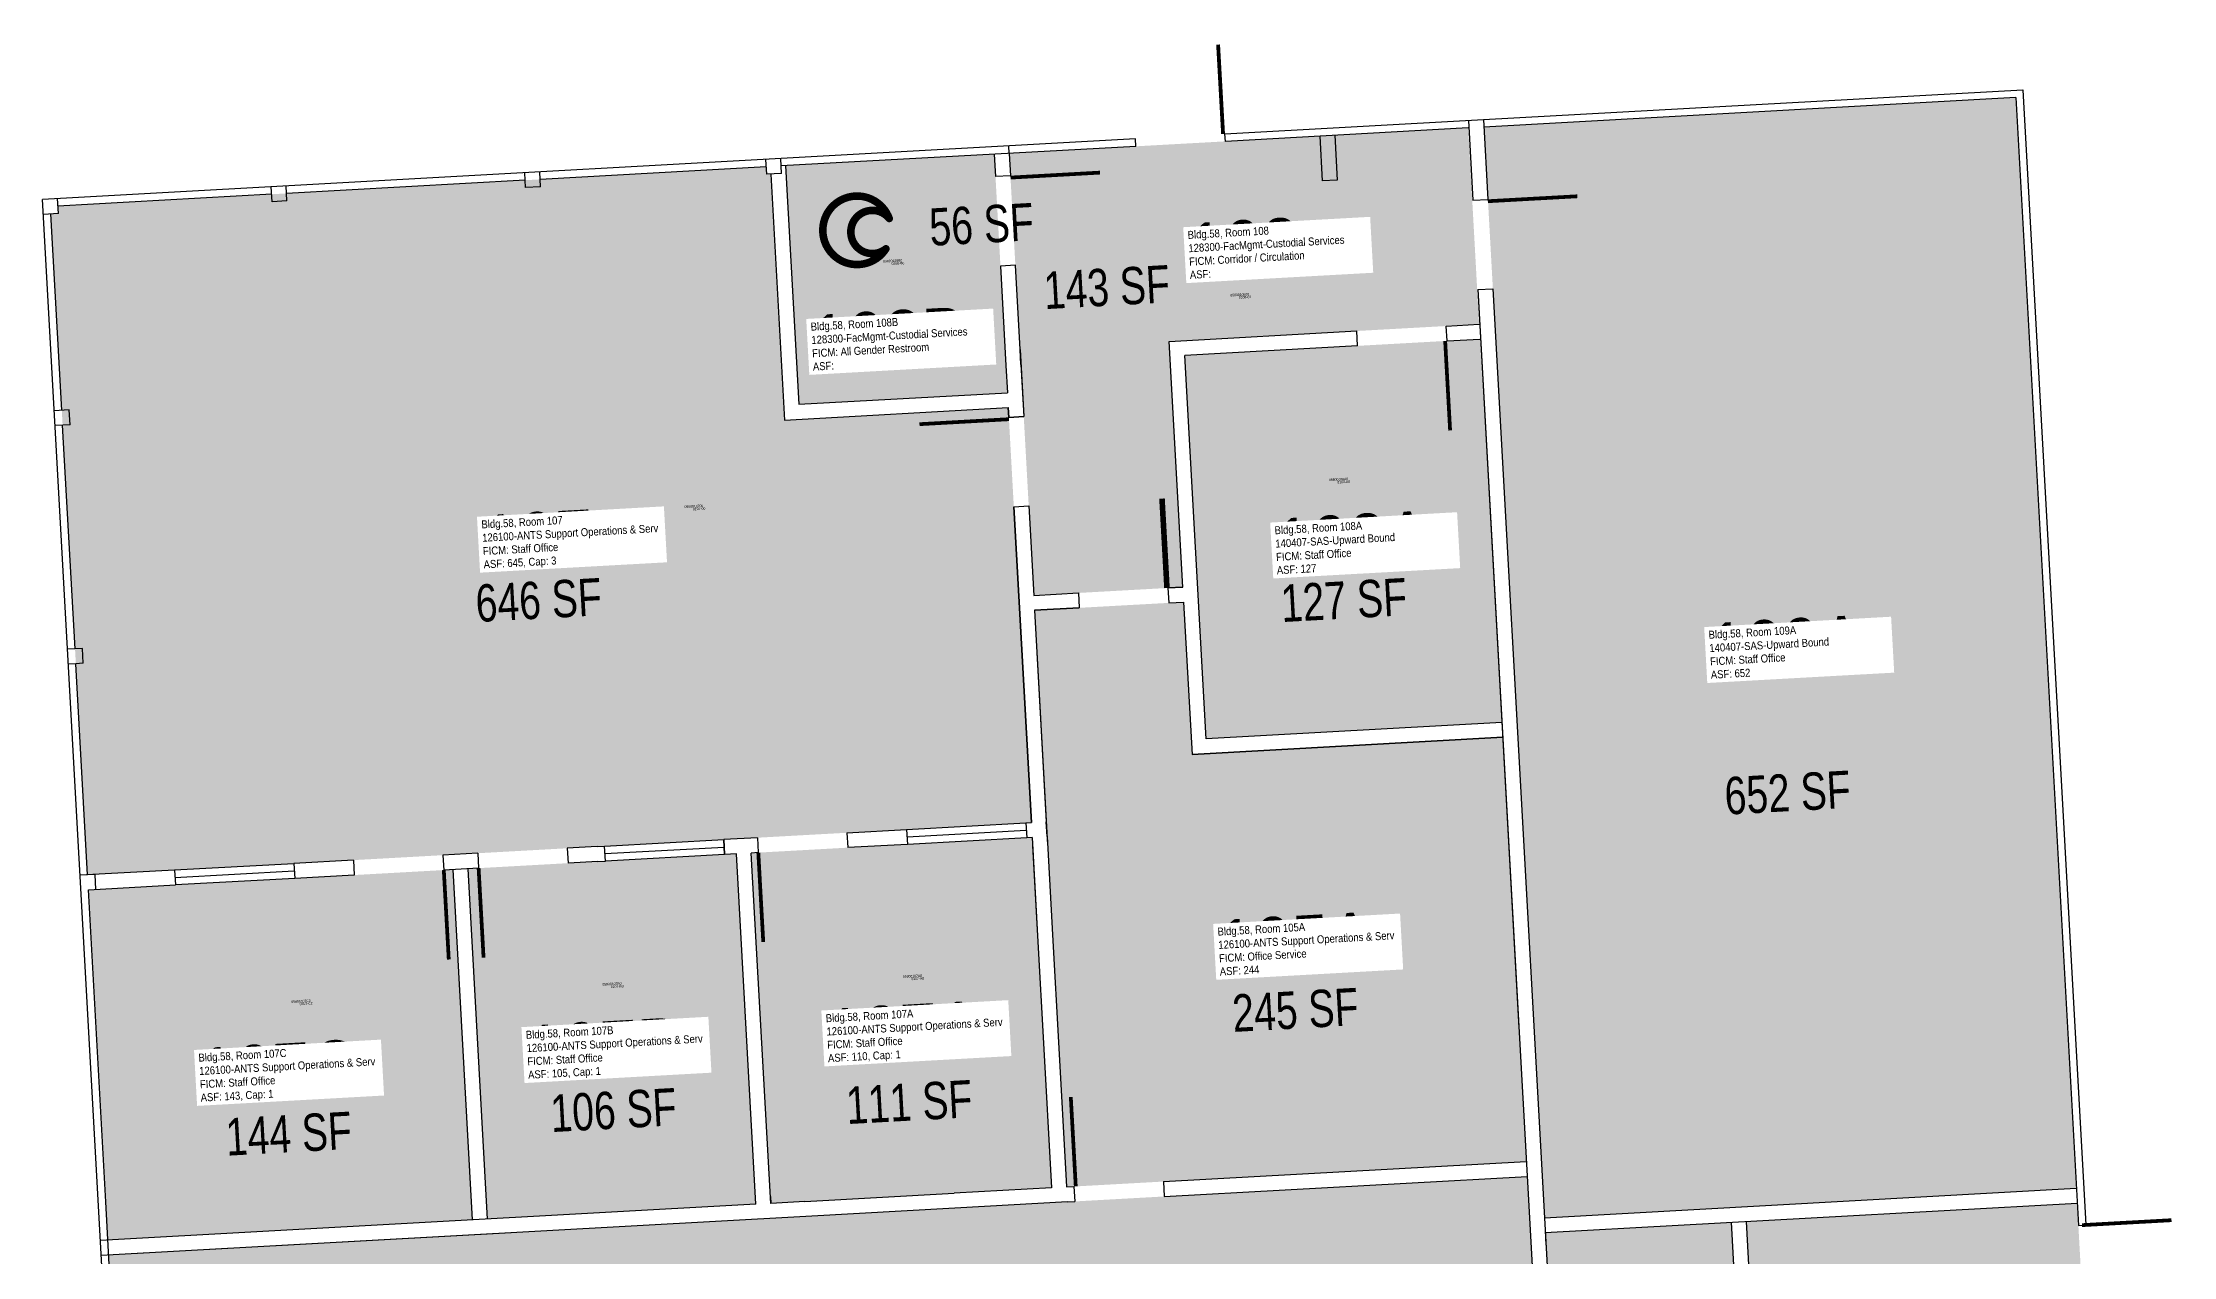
# Model space of a CAD drawing. Header units: inches. Extents: x 69211331 to 69212233, y 27686755 to 27688682.
# Drawn here: x 69211338 to 69212194, y 27688194 to 27688682 of the extents above; entities that cross this region are included whole.
import ezdxf
from ezdxf.enums import TextEntityAlignment as Align

# ---------------------------------------------------------------- set-up
doc = ezdxf.new("R2010")
doc.units = ezdxf.units.IN
doc.header["$LTSCALE"] = 100
doc.header["$MEASUREMENT"] = 0
doc.layers.get('0').update_dxf_attribs({"linetype": 'CONTINUOUS'})
for name, color, linetype in [('A-DOOR', 2, 'CONTINUOUS'), ('A-GLAZ', 1, 'CONTINUOUS'), ('A-IDEN-ICON', 4, 'CONTINUOUS'), ('A-IDEN-RNUM', 7, 'CONTINUOUS'), ('A-IDEN-SNUM', 4, 'CONTINUOUS'), ('A-IDEN-VNUM', 4, 'CONTINUOUS'), ('A-WALL', 5, 'CONTINUOUS'), ('AREA-TEXT', 3, 'CONTINUOUS'), ('Rooms-Category-Color', 7, 'CONTINUOUS'), ('Rooms-College-Color', 7, 'CONTINUOUS'), ('Rooms-Department-Color', 7, 'CONTINUOUS'), ('Rooms-Division-Color', 7, 'CONTINUOUS'), ('Rooms-Information', 7, 'CONTINUOUS')]:
    doc.layers.add(name, color=color, linetype=linetype)
doc.styles.add('CP_AREA', font='arial.ttf', dxfattribs={"height": 15})
doc.styles.add('CP_ROOMSNUMBER', font='arial.ttf', dxfattribs={"height": 1})
doc.styles.add('CP_ROOMVNUMBER', font='arial.ttf', dxfattribs={"width": 0.85, "height": 0.075})

# ---------------------------------------------------------------- blocks, each defined once
blk = doc.blocks.new('CPBATH')
at = {"const_width": 0.0127}
for points in [[(0.0571, 0.0168, 0.861492), (-0.0551, 0, 1)], [(0.0571, 0.0168, 0.729002), (-0.0084, -0.0042, 1)], [(-0.0551, 0, 0.726902), (0.0487, -0.0337, 1)], [(-0.0084, -0.0042, 0.609468), (0.0487, -0.0337, 1)]]:
    blk.add_lwpolyline(points, format="xyb", dxfattribs=at)
at = {"const_width": 0.00637}
for points in [[(0.0544, 0.0152, 1), (0.0599, 0.0184, 1)], [(0.0459, -0.0353, 1), (0.0515, -0.0321, 1)]]:
    blk.add_lwpolyline(points, format="xyb", close=True, dxfattribs=at)

msp = doc.modelspace()

# ---------------------------------------------------------------- hatches: boundary and pattern name
at = {"layer": 'Rooms-Category-Color', "true_color": 0xfa9ba3}
for points in [[(69211916.68, 27688648.17), (69212130.4, 27688660.03), (69212154.72, 27688221.7), (69211941.04, 27688209.85), (69211916.72, 27688648.18)], [(69211635.8, 27688530.44), (69211630.31, 27688629.28), (69211628.58, 27688629.19), (69211628.41, 27688632.18), (69211343.85, 27688616.4), (69211344.02, 27688613.4), (69211341.02, 27688613.24), (69211355.75, 27688347.64), (69211734.91, 27688368.68), (69211725.66, 27688535.42)], [(69211805.15, 27688402.33), (69211923.94, 27688408.92), (69211915.13, 27688562.97), (69211796.6, 27688556.39)], [(69211736.19, 27688453.96), (69211796.09, 27688457.28), (69211799.49, 27688396.01), (69211924.27, 27688402.93), (69211933.73, 27688232.48), (69211749.04, 27688222.24)], [(69211616.42, 27688356.1), (69211508.59, 27688350.11), (69211516.4, 27688209.33), (69211624.23, 27688215.31)], [(69211735.24, 27688362.69), (69211622.41, 27688356.43), (69211630.22, 27688215.64), (69211743.05, 27688221.9)], [(69211510.41, 27688209), (69211502.6, 27688349.78), (69211356.09, 27688341.65), (69211363.9, 27688200.87)], [(69211490.53, 27688201.89), (69211570.11, 27688206.3), (69211688.09, 27688212.84), (69211934.06, 27688226.49), (69211938.45, 27688147.33), (69211816.52, 27688140.56), (69211819.04, 27688095.03), (69211664.69, 27688086.47), (69211667.37, 27688038.32), (69211373.82, 27688022.03), (69211364.23, 27688194.88), (69211428.04, 27688198.42), (69211436.94, 27688198.91), (69211466.97, 27688200.58)], [(69212022.09, 27688208.34), (69212155.05, 27688215.71), (69212161.7, 27688095.9), (69212028.73, 27688088.52)]]:
    msp.add_hatch(color=241, dxfattribs=at).paths.add_polyline_path(points)
at = {"layer": 'Rooms-Category-Color', "true_color": 0xadadad}
for points in [[(69211914.8, 27688568.94), (69211910.42, 27688647.83), (69211726, 27688637.6), (69211735.85, 27688459.95), (69211795.76, 27688463.27), (69211790.28, 27688562.03)], [(69211636.14, 27688632.61), (69211720.01, 27688637.26), (69211725.33, 27688541.41), (69211641.45, 27688536.76)], [(69211941.37, 27688203.86), (69212016.1, 27688208.01), (69212021.49, 27688110.87), (69211946.76, 27688106.73)]]:
    msp.add_hatch(color=253, dxfattribs=at).paths.add_polyline_path(points)
at = {"layer": 'Rooms-College-Color', "true_color": 0xffe090}
for points in [[(69211916.68, 27688648.17), (69212130.4, 27688660.03), (69212154.72, 27688221.7), (69211941.04, 27688209.85), (69211916.72, 27688648.18)], [(69211805.15, 27688402.33), (69211923.94, 27688408.92), (69211915.13, 27688562.97), (69211796.6, 27688556.39)]]:
    msp.add_hatch(color=41, dxfattribs=at).paths.add_polyline_path(points)
at = {"layer": 'Rooms-College-Color', "true_color": 0xadadad}
for points in [[(69211914.8, 27688568.94), (69211910.42, 27688647.83), (69211726, 27688637.6), (69211735.85, 27688459.95), (69211795.76, 27688463.27), (69211790.28, 27688562.03)], [(69211636.14, 27688632.61), (69211720.01, 27688637.26), (69211725.33, 27688541.41), (69211641.45, 27688536.76)]]:
    msp.add_hatch(color=253, dxfattribs=at).paths.add_polyline_path(points)
at = {"layer": 'Rooms-College-Color', "true_color": 0x80bc67}
for points in [[(69211635.8, 27688530.44), (69211630.31, 27688629.28), (69211628.58, 27688629.19), (69211628.41, 27688632.18), (69211343.85, 27688616.4), (69211344.02, 27688613.4), (69211341.02, 27688613.24), (69211355.75, 27688347.64), (69211734.91, 27688368.68), (69211725.66, 27688535.42)], [(69211736.19, 27688453.96), (69211796.09, 27688457.28), (69211799.49, 27688396.01), (69211924.27, 27688402.93), (69211933.73, 27688232.48), (69211749.04, 27688222.24)], [(69211616.42, 27688356.1), (69211508.59, 27688350.11), (69211516.4, 27688209.33), (69211624.23, 27688215.31)], [(69211735.24, 27688362.69), (69211622.41, 27688356.43), (69211630.22, 27688215.64), (69211743.05, 27688221.9)], [(69211510.41, 27688209), (69211502.6, 27688349.78), (69211356.09, 27688341.65), (69211363.9, 27688200.87)], [(69211490.53, 27688201.89), (69211570.11, 27688206.3), (69211688.09, 27688212.84), (69211934.06, 27688226.49), (69211938.45, 27688147.33), (69211816.52, 27688140.56), (69211819.04, 27688095.03), (69211664.69, 27688086.47), (69211667.37, 27688038.32), (69211373.82, 27688022.03), (69211364.23, 27688194.88), (69211428.04, 27688198.42), (69211436.94, 27688198.91), (69211466.97, 27688200.58)], [(69212022.09, 27688208.34), (69212155.05, 27688215.71), (69212161.7, 27688095.9), (69212028.73, 27688088.52)], [(69211941.37, 27688203.86), (69212016.1, 27688208.01), (69212021.49, 27688110.87), (69211946.76, 27688106.73)]]:
    msp.add_hatch(color=83, dxfattribs=at).paths.add_polyline_path(points)
at = {"layer": 'Rooms-Department-Color', "true_color": 0x604aed}
for points in [[(69211916.68, 27688648.17), (69212130.4, 27688660.03), (69212154.72, 27688221.7), (69211941.04, 27688209.85), (69211916.72, 27688648.18)], [(69211805.15, 27688402.33), (69211923.94, 27688408.92), (69211915.13, 27688562.97), (69211796.6, 27688556.39)]]:
    msp.add_hatch(color=173, dxfattribs=at).paths.add_polyline_path(points)
at = {"layer": 'Rooms-Department-Color', "true_color": 0xacacac}
for points in [[(69211914.8, 27688568.94), (69211910.42, 27688647.83), (69211726, 27688637.6), (69211735.85, 27688459.95), (69211795.76, 27688463.27), (69211790.28, 27688562.03)], [(69211636.14, 27688632.61), (69211720.01, 27688637.26), (69211725.33, 27688541.41), (69211641.45, 27688536.76)], [(69211941.37, 27688203.86), (69212016.1, 27688208.01), (69212021.49, 27688110.87), (69211946.76, 27688106.73)]]:
    msp.add_hatch(color=253, dxfattribs=at).paths.add_polyline_path(points)
at = {"layer": 'Rooms-Department-Color', "true_color": 0x80bc67}
for points in [[(69211635.8, 27688530.44), (69211630.31, 27688629.28), (69211628.58, 27688629.19), (69211628.41, 27688632.18), (69211343.85, 27688616.4), (69211344.02, 27688613.4), (69211341.02, 27688613.24), (69211355.75, 27688347.64), (69211734.91, 27688368.68), (69211725.66, 27688535.42)], [(69211736.19, 27688453.96), (69211796.09, 27688457.28), (69211799.49, 27688396.01), (69211924.27, 27688402.93), (69211933.73, 27688232.48), (69211749.04, 27688222.24)], [(69211616.42, 27688356.1), (69211508.59, 27688350.11), (69211516.4, 27688209.33), (69211624.23, 27688215.31)], [(69211735.24, 27688362.69), (69211622.41, 27688356.43), (69211630.22, 27688215.64), (69211743.05, 27688221.9)], [(69211510.41, 27688209), (69211502.6, 27688349.78), (69211356.09, 27688341.65), (69211363.9, 27688200.87)], [(69211490.53, 27688201.89), (69211570.11, 27688206.3), (69211688.09, 27688212.84), (69211934.06, 27688226.49), (69211938.45, 27688147.33), (69211816.52, 27688140.56), (69211819.04, 27688095.03), (69211664.69, 27688086.47), (69211667.37, 27688038.32), (69211373.82, 27688022.03), (69211364.23, 27688194.88), (69211428.04, 27688198.42), (69211436.94, 27688198.91), (69211466.97, 27688200.58)], [(69212022.09, 27688208.34), (69212155.05, 27688215.71), (69212161.7, 27688095.9), (69212028.73, 27688088.52)]]:
    msp.add_hatch(color=83, dxfattribs=at).paths.add_polyline_path(points)
at = {"layer": 'Rooms-Division-Color', "true_color": 0x604aed}
for points in [[(69211916.68, 27688648.17), (69212130.4, 27688660.03), (69212154.72, 27688221.7), (69211941.04, 27688209.85), (69211916.72, 27688648.18)], [(69211805.15, 27688402.33), (69211923.94, 27688408.92), (69211915.13, 27688562.97), (69211796.6, 27688556.39)]]:
    msp.add_hatch(color=173, dxfattribs=at).paths.add_polyline_path(points)
at = {"layer": 'Rooms-Division-Color', "true_color": 0xadadad}
for points in [[(69211914.8, 27688568.94), (69211910.42, 27688647.83), (69211726, 27688637.6), (69211735.85, 27688459.95), (69211795.76, 27688463.27), (69211790.28, 27688562.03)], [(69211636.14, 27688632.61), (69211720.01, 27688637.26), (69211725.33, 27688541.41), (69211641.45, 27688536.76)], [(69211941.37, 27688203.86), (69212016.1, 27688208.01), (69212021.49, 27688110.87), (69211946.76, 27688106.73)]]:
    msp.add_hatch(color=253, dxfattribs=at).paths.add_polyline_path(points)
at = {"layer": 'Rooms-Division-Color', "true_color": 0x80bc67}
for points in [[(69211635.8, 27688530.44), (69211630.31, 27688629.28), (69211628.58, 27688629.19), (69211628.41, 27688632.18), (69211343.85, 27688616.4), (69211344.02, 27688613.4), (69211341.02, 27688613.24), (69211355.75, 27688347.64), (69211734.91, 27688368.68), (69211725.66, 27688535.42)], [(69211736.19, 27688453.96), (69211796.09, 27688457.28), (69211799.49, 27688396.01), (69211924.27, 27688402.93), (69211933.73, 27688232.48), (69211749.04, 27688222.24)], [(69211616.42, 27688356.1), (69211508.59, 27688350.11), (69211516.4, 27688209.33), (69211624.23, 27688215.31)], [(69211735.24, 27688362.69), (69211622.41, 27688356.43), (69211630.22, 27688215.64), (69211743.05, 27688221.9)], [(69211510.41, 27688209), (69211502.6, 27688349.78), (69211356.09, 27688341.65), (69211363.9, 27688200.87)], [(69211490.53, 27688201.89), (69211570.11, 27688206.3), (69211688.09, 27688212.84), (69211934.06, 27688226.49), (69211938.45, 27688147.33), (69211816.52, 27688140.56), (69211819.04, 27688095.03), (69211664.69, 27688086.47), (69211667.37, 27688038.32), (69211373.82, 27688022.03), (69211364.23, 27688194.88), (69211428.04, 27688198.42), (69211436.94, 27688198.91), (69211466.97, 27688200.58)], [(69212022.09, 27688208.34), (69212155.05, 27688215.71), (69212161.7, 27688095.9), (69212028.73, 27688088.52)]]:
    msp.add_hatch(color=83, dxfattribs=at).paths.add_polyline_path(points)

# ---------------------------------------------------------------- linework, layer by layer
at = {"layer": 'A-DOOR'}
for points in [[(69211811.92, 27688645.37, 1.5, 1.5, 0), (69211809.93, 27688681.31, 0, 0, 0), (69211810.68, 27688681.35, 0, 0, 0.414214), (69211776.72, 27688643.42, 0, 0, 0.414214)], [(69211811.95, 27688645.37, 1.5, 1.5, 0), (69211809.96, 27688681.32, 0, 0, 0), (69211810.7, 27688681.36, 0, 0, 0.414214), (69211776.75, 27688643.42, 0, 0, 0.414214)], [(69211726.54, 27688627.86, 1.5, 1.5, 0), (69211762.48, 27688629.86, 0, 0, 0), (69211762.44, 27688630.6, 0, 0, -0.414214), (69211728.49, 27688592.67, 0, 0, -0.414214)], [(69211918.3, 27688618.36, 1.5, 1.5, 0), (69211954.25, 27688620.35, 0, 0, 0), (69211954.21, 27688621.1, 0, 0, -0.414214), (69211920.26, 27688583.16, 0, 0, -0.414214)], [(69211918.33, 27688618.36, 1.5, 1.5, 0), (69211954.28, 27688620.35, 0, 0, 0), (69211954.24, 27688621.1, 0, 0, -0.414214), (69211920.29, 27688583.16, 0, 0, -0.414214)], [(69211901.16, 27688562.19, 1.5, 1.5, 0), (69211903.15, 27688526.24, 0, 0, 0), (69211903.9, 27688526.29, 0, 0, -0.414214), (69211865.96, 27688560.24, 0, 0, -0.414214)], [(69211725.92, 27688530.76, 1.5, 1.5, 0), (69211689.97, 27688528.76, 0, 0, 0), (69211689.93, 27688529.51, 0, 0, 0.414214), (69211727.87, 27688495.56, 0, 0, 0.414214)], [(69211789.02, 27688462.9, 1.5, 1.5, 0), (69211787.03, 27688498.84, 0, 0, 0), (69211787.78, 27688498.89, 0, 0, 0.414214), (69211753.83, 27688460.95, 0, 0, 0.414214)], [(69211789.77, 27688462.94, 1.5, 1.5, 0), (69211787.78, 27688498.89, 0, 0, 0), (69211788.53, 27688498.93, 0, 0, 0.414214), (69211754.57, 27688460.99, 0, 0, 0.414214)], [(69211625.22, 27688356.58, 1.5, 1.5, 0), (69211627.21, 27688320.64, 0, 0, 0), (69211626.46, 27688320.6, 0, 0, 0.414214), (69211660.41, 27688358.54, 0, 0, 0.414214)], [(69211498.87, 27688349.57, 1.5, 1.5, 0), (69211500.86, 27688313.63, 0, 0, 0), (69211501.61, 27688313.67, 0, 0, -0.414214), (69211463.67, 27688347.62, 0, 0, -0.414214)], [(69211512.85, 27688350.35, 1.5, 1.5, 0), (69211514.84, 27688314.4, 0, 0, 0), (69211514.09, 27688314.36, 0, 0, 0.414214), (69211548.04, 27688352.3, 0, 0, 0.414214)], [(69211752.76, 27688222.44, 1.5, 1.5, 0), (69211750.76, 27688258.39, 0, 0, 0), (69211750.02, 27688258.34, 0, 0, -0.414214), (69211787.95, 27688224.39, 0, 0, -0.414214)], [(69212157.01, 27688206.88, 1.5, 1.5, 0), (69212192.96, 27688208.87, 0, 0, 0), (69212192.92, 27688209.62, 0, 0, -0.414214), (69212158.97, 27688171.68, 0, 0, -0.414214)]]:
    msp.add_lwpolyline(points, format="xyseb", dxfattribs=at)
at = {"layer": 'A-GLAZ'}
for p, q in [((69211684.79, 27688365.93), (69211732.72, 27688368.59)), ((69211684.96, 27688362.92), (69211732.89, 27688365.58)), ((69211563.43, 27688359.2), (69211611.36, 27688361.85)), ((69211563.6, 27688356.18), (69211611.53, 27688358.84)), ((69211611.69, 27688355.83), (69211563.77, 27688353.17)), ((69211733.05, 27688362.57), (69211685.13, 27688359.91)), ((69211390.7, 27688349.61), (69211438.62, 27688352.27)), ((69211390.87, 27688346.6), (69211438.79, 27688349.26)), ((69211438.96, 27688346.25), (69211391.03, 27688343.59))]:
    msp.add_line(p, q, dxfattribs=at)
at = {"layer": 'A-WALL'}
for p, q in [((69211916.51, 27688651.17), (69212133.22, 27688663.19)), ((69212130.4, 27688660.03), (69211916.68, 27688648.17)), ((69212130.4, 27688660.03), (69212155.54, 27688206.8)), ((69212133.22, 27688663.19), (69212158.53, 27688206.96)), ((69211812.7, 27688645.41), (69211916.51, 27688651.17)), ((69211910.42, 27688647.83), (69211812.86, 27688642.42)), ((69211910.52, 27688650.84), (69211912.3, 27688618.77)), ((69211910.52, 27688650.84), (69211912.3, 27688618.77)), ((69211916.51, 27688651.17), (69211918.29, 27688619.11)), ((69211916.51, 27688651.17), (69211918.29, 27688619.11)), ((69211776.75, 27688643.42), (69211337.69, 27688619.06)), ((69211776.92, 27688640.42), (69211634.4, 27688632.52)), ((69211726, 27688637.6), (69211725.87, 27688640.59)), ((69211776.92, 27688640.42), (69211776.75, 27688643.42)), ((69211812.86, 27688642.42), (69211812.7, 27688645.41)), ((69211812.86, 27688642.42), (69211812.7, 27688645.41)), ((69211850.78, 27688644.52), (69211851.78, 27688626.55)), ((69211856.77, 27688644.85), (69211857.77, 27688626.88)), ((69211531.73, 27688623.81), (69211531.39, 27688629.81)), ((69211537.72, 27688624.15), (69211537.39, 27688630.14)), ((69211628.41, 27688632.18), (69211537.55, 27688627.14)), ((69211628.58, 27688629.19), (69211628.25, 27688635.18)), ((69211634.57, 27688629.52), (69211628.58, 27688629.19)), ((69211634.57, 27688629.52), (69211634.24, 27688635.51)), ((69211636.14, 27688632.61), (69211641.45, 27688536.76)), ((69211720.01, 27688637.26), (69211720.26, 27688632.73)), ((69211720.26, 27688632.73), (69211720.51, 27688628.28)), ((69211726, 27688637.6), (69211726.5, 27688628.61)), ((69211429.72, 27688621.16), (69211343.85, 27688616.4)), ((69211429.88, 27688618.17), (69211429.55, 27688624.16)), ((69211435.87, 27688618.5), (69211435.54, 27688624.49)), ((69211531.56, 27688626.81), (69211435.71, 27688621.49)), ((69211537.72, 27688624.15), (69211531.73, 27688623.81)), ((69211630.31, 27688629.28), (69211635.8, 27688530.44)), ((69211726.5, 27688628.61), (69211720.51, 27688628.28)), ((69211857.77, 27688626.88), (69211851.78, 27688626.55)), ((69211368.64, 27688061.13), (69211337.69, 27688619.06)), ((69211344.02, 27688613.4), (69211338.02, 27688613.07)), ((69211344.02, 27688613.4), (69211338.02, 27688613.07)), ((69211345.4, 27688534.36), (69211341.02, 27688613.24)), ((69211344.02, 27688613.4), (69211343.68, 27688619.39)), ((69211344.02, 27688613.4), (69211343.68, 27688619.39)), ((69211435.87, 27688618.5), (69211429.88, 27688618.17)), ((69211912.3, 27688618.77), (69211918.29, 27688619.11)), ((69211912.3, 27688618.77), (69211918.29, 27688619.11)), ((69211728.49, 27688592.67), (69211722.5, 27688592.33)), ((69211722.5, 27688592.33), (69211724.72, 27688552.4)), ((69211730.37, 27688558.71), (69211728.49, 27688592.67)), ((69211914.29, 27688582.83), (69211920.29, 27688583.16)), ((69211914.29, 27688582.83), (69211920.29, 27688583.16)), ((69211914.29, 27688582.83), (69211969.75, 27687583.19)), ((69211914.29, 27688582.83), (69211930.75, 27688286.11)), ((69211920.33, 27688583.16), (69211975.78, 27687583.53)), ((69211790.28, 27688562.03), (69211865.63, 27688566.21)), ((69211795.76, 27688463.27), (69211790.28, 27688562.03)), ((69211865.96, 27688560.24), (69211865.63, 27688566.21)), ((69211901.57, 27688568.2), (69211914.8, 27688568.94)), ((69211901.91, 27688562.24), (69211901.57, 27688568.2)), ((69211901.91, 27688562.24), (69211915.13, 27688562.97)), ((69211724.72, 27688552.4), (69211725.33, 27688541.41)), ((69211730.71, 27688552.73), (69211730.37, 27688558.71)), ((69211730.37, 27688558.71), (69211731.87, 27688531.84)), ((69211730.71, 27688552.73), (69211731.87, 27688531.84)), ((69211865.96, 27688560.24), (69211796.6, 27688556.39)), ((69211805.15, 27688402.33), (69211796.6, 27688556.39)), ((69211635.8, 27688530.44), (69211725.66, 27688535.42)), ((69211641.45, 27688536.76), (69211725.33, 27688541.41)), ((69211725.66, 27688535.42), (69211725.87, 27688531.51)), ((69211725.87, 27688531.51), (69211725.66, 27688535.42)), ((69211348.39, 27688534.52), (69211342.4, 27688534.19)), ((69211348.72, 27688528.53), (69211342.73, 27688528.2)), ((69211350.71, 27688438.5), (69211345.73, 27688528.37)), ((69211348.72, 27688528.53), (69211348.39, 27688534.52)), ((69211725.87, 27688531.51), (69211731.87, 27688531.84)), ((69211731.87, 27688531.84), (69211725.87, 27688531.51)), ((69211727.87, 27688495.56), (69211733.86, 27688495.9)), ((69211727.87, 27688495.56), (69211733.86, 27688495.9)), ((69211727.87, 27688495.56), (69211734.91, 27688368.68)), ((69211734.91, 27688368.68), (69211727.87, 27688495.56)), ((69211733.86, 27688495.9), (69211735.85, 27688459.95)), ((69211733.86, 27688495.9), (69211735.85, 27688459.95)), ((69211735.85, 27688459.95), (69211753.83, 27688460.95)), ((69211735.85, 27688459.95), (69211753.83, 27688460.95)), ((69211753.83, 27688460.95), (69211754.16, 27688454.96)), ((69211753.83, 27688460.95), (69211754.16, 27688454.96)), ((69211789.77, 27688462.94), (69211795.76, 27688463.27)), ((69211795.76, 27688463.27), (69211789.77, 27688462.94)), ((69211789.77, 27688462.94), (69211790.1, 27688456.95)), ((69211789.77, 27688462.94), (69211790.1, 27688456.95)), ((69211736.19, 27688453.96), (69211754.16, 27688454.96)), ((69211754.16, 27688454.96), (69211736.19, 27688453.96)), ((69211736.19, 27688453.96), (69211740.9, 27688369.01)), ((69211736.19, 27688453.96), (69211741.41, 27688359.74)), ((69211790.1, 27688456.95), (69211796.09, 27688457.28)), ((69211790.1, 27688456.95), (69211796.09, 27688457.28)), ((69211796.09, 27688457.28), (69211799.49, 27688396.01)), ((69211353.71, 27688438.67), (69211347.72, 27688438.34)), ((69211354.04, 27688432.68), (69211351.05, 27688432.51)), ((69211354.04, 27688432.68), (69211353.71, 27688438.67)), ((69211351.05, 27688432.51), (69211348.05, 27688432.35)), ((69211355.75, 27688347.64), (69211351.05, 27688432.51)), ((69211923.94, 27688408.92), (69211805.15, 27688402.33)), ((69211924.27, 27688402.93), (69211799.49, 27688396.01)), ((69211799.49, 27688396.01), (69211924.27, 27688402.93)), ((69211799.49, 27688396.01), (69211924.27, 27688402.93)), ((69211660.83, 27688364.57), (69211684.79, 27688365.9)), ((69211660.83, 27688364.57), (69211661.16, 27688358.58)), ((69211660.83, 27688364.57), (69211661.16, 27688358.58)), ((69211684.79, 27688365.9), (69211685.13, 27688359.91)), ((69211684.79, 27688365.9), (69211685.13, 27688359.91)), ((69211732.72, 27688368.56), (69211734.91, 27688368.68)), ((69211732.72, 27688368.56), (69211733.05, 27688362.57)), ((69211732.72, 27688368.56), (69211733.05, 27688362.57)), ((69211741.23, 27688363.02), (69211740.9, 27688369.01)), ((69211512.51, 27688356.34), (69211498.53, 27688355.56)), ((69211498.53, 27688355.56), (69211498.87, 27688349.57)), ((69211498.53, 27688355.56), (69211498.87, 27688349.57)), ((69211512.51, 27688356.34), (69211512.85, 27688350.35)), ((69211512.51, 27688356.34), (69211512.85, 27688350.35)), ((69211560.48, 27688359), (69211548.46, 27688358.33)), ((69211548.46, 27688358.33), (69211548.79, 27688352.34)), ((69211548.46, 27688358.33), (69211548.79, 27688352.34)), ((69211560.48, 27688359), (69211563.43, 27688359.16)), ((69211563.77, 27688353.17), (69211563.43, 27688359.16)), ((69211624.89, 27688362.57), (69211611.36, 27688361.82)), ((69211611.69, 27688355.83), (69211611.36, 27688361.82)), ((69211611.36, 27688361.82), (69211611.69, 27688355.83)), ((69211616.42, 27688356.1), (69211611.69, 27688355.83)), ((69211616.42, 27688356.1), (69211611.69, 27688355.83)), ((69211624.23, 27688215.31), (69211616.42, 27688356.1)), ((69211625.22, 27688356.58), (69211622.41, 27688356.43)), ((69211630.22, 27688215.64), (69211622.41, 27688356.43)), ((69211624.89, 27688362.57), (69211625.22, 27688356.58)), ((69211624.89, 27688362.57), (69211625.22, 27688356.58)), ((69211685.13, 27688359.91), (69211661.16, 27688358.58)), ((69211735.24, 27688362.69), (69211733.05, 27688362.57)), ((69211735.24, 27688362.69), (69211737.7, 27688318.37)), ((69211735.42, 27688359.41), (69211737.7, 27688318.37)), ((69211741.23, 27688363.02), (69211743.69, 27688318.7)), ((69211390.7, 27688349.58), (69211352.76, 27688347.48)), ((69211390.7, 27688349.58), (69211352.76, 27688347.48)), ((69211358.75, 27688347.81), (69211352.76, 27688347.48)), ((69211358.75, 27688347.81), (69211352.76, 27688347.48)), ((69211359.08, 27688341.82), (69211358.75, 27688347.81)), ((69211390.7, 27688349.58), (69211391.03, 27688343.59)), ((69211390.7, 27688349.58), (69211391.03, 27688343.59)), ((69211390.7, 27688349.58), (69211391.03, 27688343.59)), ((69211390.7, 27688349.58), (69211391.03, 27688343.59)), ((69211462.59, 27688353.57), (69211438.63, 27688352.24)), ((69211438.63, 27688352.24), (69211438.96, 27688346.25)), ((69211438.63, 27688352.24), (69211438.96, 27688346.25)), ((69211462.92, 27688347.58), (69211438.96, 27688346.25)), ((69211462.59, 27688353.57), (69211462.92, 27688347.58)), ((69211462.59, 27688353.57), (69211462.92, 27688347.58)), ((69211512.85, 27688350.35), (69211498.87, 27688349.57)), ((69211512.85, 27688350.35), (69211498.87, 27688349.57)), ((69211510.41, 27688209), (69211502.6, 27688349.78)), ((69211516.4, 27688209.33), (69211508.59, 27688350.11)), ((69211560.81, 27688353.01), (69211548.79, 27688352.34)), ((69211560.81, 27688353.01), (69211563.77, 27688353.17)), ((69211356.09, 27688341.65), (69211391.03, 27688343.59)), ((69211356.09, 27688341.65), (69211391.03, 27688343.59)), ((69211363.04, 27688216.23), (69211356.09, 27688341.65)), ((69211737.7, 27688318.37), (69211739.69, 27688282.42)), ((69211737.7, 27688318.37), (69211739.69, 27688282.42)), ((69211743.69, 27688318.7), (69211745.68, 27688282.76)), ((69211743.69, 27688318.7), (69211745.68, 27688282.76)), ((69211739.69, 27688282.42), (69211743.05, 27688221.9)), ((69211745.68, 27688282.76), (69211749.04, 27688222.24)), ((69211787.95, 27688224.39), (69211933.73, 27688232.48)), ((69211643.94, 27688216.4), (69211703.84, 27688219.73)), ((69211643.94, 27688216.4), (69211703.84, 27688219.73)), ((69211743.05, 27688221.9), (69211703.84, 27688219.73)), ((69211749.04, 27688222.24), (69211752.01, 27688222.4)), ((69211752.01, 27688222.4), (69211752.34, 27688216.41)), ((69211787.95, 27688224.39), (69211788.29, 27688218.4)), ((69211788.29, 27688218.4), (69211934.06, 27688226.49)), ((69211941.04, 27688209.85), (69212154.72, 27688221.7)), ((69211624.23, 27688215.31), (69211360.9, 27688200.7)), ((69211644.27, 27688210.41), (69211361.23, 27688194.71)), ((69211371.64, 27688061.3), (69211363.04, 27688216.23)), ((69211630.07, 27688218.35), (69211630.22, 27688215.64)), ((69211643.94, 27688216.4), (69211630.22, 27688215.64)), ((69211704.18, 27688213.74), (69211644.27, 27688210.41)), ((69211704.18, 27688213.74), (69211644.27, 27688210.41)), ((69211749.37, 27688216.24), (69211704.18, 27688213.74)), ((69211749.37, 27688216.24), (69211752.34, 27688216.41)), ((69211941.37, 27688203.86), (69212155.05, 27688215.71)), ((69211525.98, 27688203.85), (69211361.23, 27688194.71)), ((69211941.31, 27688204.86), (69211941.65, 27688198.87)), ((69212016.1, 27688208.01), (69212021.49, 27688110.87)), ((69212022.09, 27688208.34), (69212028.73, 27688088.52)), ((69212155.54, 27688206.8), (69212158.54, 27688206.96))]:
    msp.add_line(p, q, dxfattribs=at)

# ---------------------------------------------------------------- block references
at = {"layer": 'A-IDEN-ICON', "xscale": 240, "yscale": 240, "zscale": 240, "rotation": 3.18}
msp.add_blockref('CPBATH', (69211664.35, 27688606.65), dxfattribs=at)

# ---------------------------------------------------------------- texts
at = {"layer": 'A-IDEN-RNUM', "style": 'CP_ROOMSNUMBER', "width": 0.85}
for s, p in [('0108-B0', (69211681.31, 27688593.38)), ('0108-00', (69211820.74, 27688579.79)), ('0108-A0', (69211860.42, 27688505.58)), ('0107-00', (69211601.44, 27688494.77)), ('0109-A0', (69212040.64, 27688438.21)), ('0105-A0', (69211840.88, 27688325.95)), ('0107-A0', (69211689.25, 27688305.95)), ('0107-C0', (69211443.57, 27688295.88)), ('0107-B0', (69211568.53, 27688302.81))]:
    msp.add_text(s, height=1, rotation=3.17524, dxfattribs=at).set_placement(p, align=Align.MIDDLE)
at = {"layer": 'A-IDEN-SNUM', "style": 'CP_ROOMSNUMBER', "width": 0.85}
for s, p in [('05800108B0', (69211679.21, 27688594.39)), ('0580010800', (69211818.64, 27688580.8)), ('05800108A0', (69211858.32, 27688506.59)), ('0580010700', (69211599.34, 27688495.78)), ('05800109A0', (69212038.53, 27688439.22)), ('05800105A0', (69211838.78, 27688326.96)), ('05800107B0', (69211566.43, 27688303.82)), ('05800107A0', (69211687.15, 27688306.96)), ('05800107C0', (69211441.47, 27688296.88))]:
    msp.add_text(s, height=1, rotation=3.17524, dxfattribs=at).set_placement(p, align=Align.MIDDLE)
at = {"layer": 'A-IDEN-VNUM', "style": 'CP_ROOMVNUMBER', "width": 0.85}
for s, p in [('108', (69211820.33, 27688599.42)), ('108B', (69211677.77, 27688563.04)), ('107', (69211536.65, 27688482.14)), ('108A', (69211864.18, 27688481.21)), ('109A', (69212038.53, 27688439.22)), ('105A', (69211841.27, 27688319.94)), ('107A', (69211683.9, 27688284.21)), ('107B', (69211563.4, 27688277.52)), ('107C', (69211432.59, 27688268.53))]:
    msp.add_text(s, height=22.5, rotation=3.17524, dxfattribs=at).set_placement(p, align=Align.MIDDLE)
at = {"layer": 'AREA-TEXT', "style": 'CP_AREA', "width": 0.75}
for s, p in [('56 SF', (69211714.89, 27688609.07)), ('143 SF', (69211765.2, 27688583.87)), ('646 SF', (69211536.95, 27688458.11)), ('127 SF', (69211860.47, 27688458.11)), ('652 SF', (69212038.71, 27688380.72)), ('245 SF', (69211840.95, 27688293.4)), ('106 SF', (69211567.01, 27688253.15)), ('111 SF', (69211685.83, 27688256.37)), ('144 SF', (69211436.56, 27688243.66))]:
    msp.add_text(s, height=15, rotation=3.17524, dxfattribs=at).set_placement(p, align=Align.MIDDLE_CENTER)

# ---------------------------------------------------------------- next in the draw order: texts
at = {"layer": 'Rooms-Information', "width": 72, "attachment_point": 7, "rotation": 3.17524, "style": 'CP_ROOMVNUMBER', "bg_fill": 3, "box_fill_scale": 1.5, "bg_fill_color": 256, "bg_fill_true_color": 13158600, "bg_fill_transparency": 0}
for s, insert, char_height in [('Bldg.58, Room 108^M^J128300-FacMgmt-Custodial Services^M^JFICM: Corridor / Circulation^M^JASF: ', (69211798.69, 27688587.1), 3.2143), ('Bldg.58, Room 108B^M^J128300-FacMgmt-Custodial Services^M^JFICM: All Gender Restroom^M^JASF: ', (69211647.23, 27688550.23), 3.2143), ('Bldg.58, Room 107^M^J126100-ANTS Support Operations & Serv^M^JFICM: Staff Office^M^JASF: 645, Cap: 3', (69211515.01, 27688469.82), 3.2143), ('Bldg.58, Room 108A^M^J140407-SAS-Upward Bound^M^JFICM: Staff Office^M^JASF: 127', (69211833.62, 27688468.4), 3.2143), ('Bldg.58, Room 109A^M^J140407-SAS-Upward Bound^M^JFICM: Staff Office^M^JASF: 652', (69212007.98, 27688426.4), 3.2143), ('Bldg.58, Room 105A^M^J126100-ANTS Support Operations & Serv^M^JFICM: Office Service^M^JASF: 244', (69211810.71, 27688307.12), 3.2143), ('Bldg.58, Room 107A^M^J126100-ANTS Support Operations & Serv^M^JFICM: Staff Office^M^JASF: 110, Cap: 1', (69211653.35, 27688271.39), 3.21429), ('Bldg.58, Room 107B^M^J126100-ANTS Support Operations & Serv^M^JFICM: Staff Office^M^JASF: 105, Cap: 1', (69211532.87, 27688264.71), 3.21429), ('Bldg.58, Room 107C^M^J126100-ANTS Support Operations & Serv^M^JFICM: Staff Office^M^JASF: 143, Cap: 1', (69211401.33, 27688255.53), 3.21429)]:
    msp.add_mtext(s, dxfattribs=dict(at, insert=insert, char_height=char_height))

doc.saveas('drawing.dxf')
